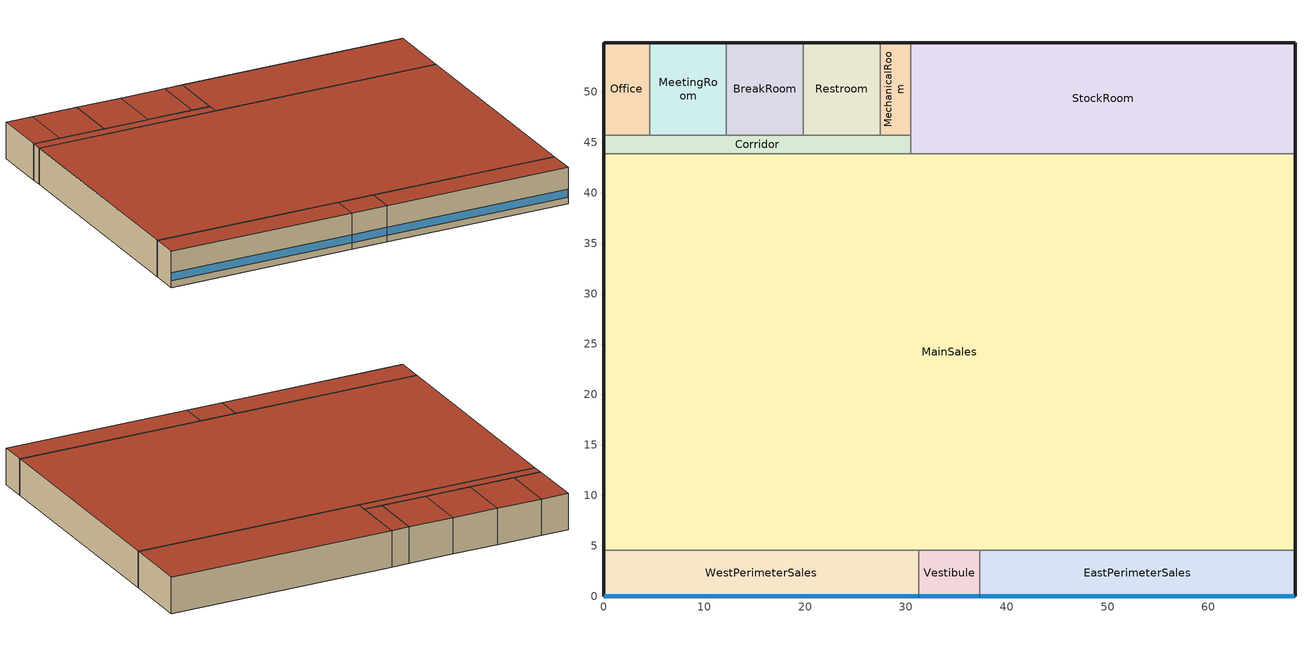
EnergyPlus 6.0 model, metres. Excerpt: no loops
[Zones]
Office
 floor ground (Unheated - 8in Slab with Carpet_Ext-slab): 4.57,54.86 4.57,45.72 0,45.72 0,54.86 z0
 wall outside (Steel-Framed_R-13_Ext-wall): 4.57,54.86 0,54.86 0,45.72 z0:6.1
 wall to MeetingRoom (Standard_Int-Wall): 4.57,45.72 4.57,54.86 z0:6.1
 wall to Corridor (Standard_Int-Wall): 0,45.72 4.57,45.72 z0:6.1
 roof outside (IEAD_R-15 ci_Roof): 4.57,45.72 4.57,54.86 0,54.86 0,45.72 z6.1
BreakRoom
 floor ground (Unheated - 8in Slab with Carpet_Ext-slab): 19.81,54.86 19.81,45.72 12.19,45.72 12.19,54.86 z0
 wall outside (Steel-Framed_R-13_Ext-wall): 19.81,54.86 12.19,54.86 z0:6.1
 wall to MeetingRoom (Standard_Int-Wall): 12.19,54.86 12.19,45.72 z0:6.1
 wall to Restroom (Standard_Int-Wall): 19.81,45.72 19.81,54.86 z0:6.1
 wall to Corridor (Standard_Int-Wall): 12.19,45.72 19.81,45.72 z0:6.1
 roof outside (IEAD_R-15 ci_Roof): 19.81,45.72 19.81,54.86 12.19,54.86 12.19,45.72 z6.1
WestPerimeterSales
 floor ground (Unheated - 8in Slab with Carpet_Ext-slab): 31.24,4.57 31.24,0 0,0 0,4.57 z0
 wall outside (Steel-Framed_R-13_Ext-wall): 0,4.57 0,0 31.24,0 z0:6.1
 wall to Vestibule (Standard_Int-Wall): 31.24,0 31.24,4.57 z0:6.1
 wall to MainSales (AIR-WALL): 31.24,4.57 0,4.57 z0:6.1
 window (std_window_UValue_3.237_SHGC_0.25_VT_0.318): 0.05,0 31.19,0 z1.1:2.45
 roof outside (IEAD_R-15 ci_Roof): 31.24,0 31.24,4.57 0,4.57 0,0 z6.1
Corridor
 floor ground (Unheated - 8in Slab with Carpet_Ext-slab): 30.48,45.72 30.48,43.89 0,43.89 0,45.72 z0
 wall outside (Steel-Framed_R-13_Ext-wall): 0,45.72 0,43.89 z0:6.1
 wall to MainSales (Standard_Int-Wall): 0,43.89 30.48,43.89 z0:6.1
 wall to Restroom (Standard_Int-Wall): 27.43,45.72 19.81,45.72 z0:6.1
 wall to MeetingRoom (Standard_Int-Wall): 12.19,45.72 4.57,45.72 z0:6.1
 wall to MechanicalRoom (Standard_Int-Wall): 30.48,45.72 27.43,45.72 z0:6.1
 wall to StockRoom (Standard_Int-Wall): 30.48,43.89 30.48,45.72 z0:6.1
 roof outside (IEAD_R-15 ci_Roof): 30.48,43.89 30.48,45.72 0,45.72 0,43.89 z6.1
EastPerimeterSales
 floor ground (Unheated - 8in Slab with Carpet_Ext-slab): 68.58,4.57 68.58,0 37.34,0 37.34,4.57 z0
 wall outside (Steel-Framed_R-13_Ext-wall): 37.34,0 68.58,0 68.58,4.57 z0:6.1
 wall to Vestibule (Standard_Int-Wall): 37.34,4.57 37.34,0 z0:6.1
 wall to MainSales (AIR-WALL): 68.58,4.57 37.34,4.57 z0:6.1
 window (std_window_UValue_3.237_SHGC_0.25_VT_0.318): 37.39,0 68.53,0 z1.1:2.45
 roof outside (IEAD_R-15 ci_Roof): 68.58,0 68.58,4.57 37.34,4.57 37.34,0 z6.1
Vestibule
 floor ground (Unheated - 8in Slab with Carpet_Ext-slab): 37.34,4.57 37.34,0 31.24,0 31.24,4.57 z0
 wall outside (Steel-Framed_R-13_Ext-wall): 31.24,0 37.34,0 z0:6.1
 wall to MainSales (Standard_Int-Wall): 37.34,4.57 31.24,4.57 z0:6.1
 window (std_window_UValue_3.237_SHGC_0.25_VT_0.318): 31.29,0 37.29,0 z1.1:2.45
 roof outside (IEAD_R-15 ci_Roof): 37.34,0 37.34,4.57 31.24,4.57 31.24,0 z6.1
StockRoom
 floor ground (Unheated - 8in Slab with Carpet_Ext-slab): 68.58,54.86 68.58,43.89 30.48,43.89 30.48,54.86 z0
 wall outside (Steel-Framed_R-13_Ext-wall): 68.58,43.89 68.58,54.86 30.48,54.86 z0:6.1
 wall to MainSales (Standard_Int-Wall): 30.48,43.89 68.58,43.89 z0:6.1
 wall to MechanicalRoom (Standard_Int-Wall): 30.48,54.86 30.48,45.72 z0:6.1
 roof outside (IEAD_R-15 ci_Roof): 68.58,43.89 68.58,54.86 30.48,54.86 30.48,43.89 z6.1
MainSales
 floor ground (Unheated - 8in Slab with Carpet_Ext-slab): 68.58,43.89 68.58,4.57 0,4.57 0,43.89 z0
 wall outside (Steel-Framed_R-13_Ext-wall): 68.58,4.57 68.58,43.89 / 0,43.89 0,4.57 z0:6.1
 roof outside (IEAD_R-15 ci_Roof): 68.58,4.57 68.58,43.89 0,43.89 0,4.57 z6.1
MeetingRoom
 floor ground (Unheated - 8in Slab with Carpet_Ext-slab): 12.19,54.86 12.19,45.72 4.57,45.72 4.57,54.86 z0
 wall outside (Steel-Framed_R-13_Ext-wall): 12.19,54.86 4.57,54.86 z0:6.1
 roof outside (IEAD_R-15 ci_Roof): 12.19,45.72 12.19,54.86 4.57,54.86 4.57,45.72 z6.1
Restroom
 floor ground (Unheated - 8in Slab with Carpet_Ext-slab): 27.43,54.86 27.43,45.72 19.81,45.72 19.81,54.86 z0
 wall outside (Steel-Framed_R-13_Ext-wall): 27.43,54.86 19.81,54.86 z0:6.1
 wall to MechanicalRoom (Standard_Int-Wall): 27.43,45.72 27.43,54.86 z0:6.1
 roof outside (IEAD_R-15 ci_Roof): 27.43,45.72 27.43,54.86 19.81,54.86 19.81,45.72 z6.1
MechanicalRoom
 floor ground (Unheated - 8in Slab with Carpet_Ext-slab): 30.48,54.86 30.48,45.72 27.43,45.72 27.43,54.86 z0
 wall outside (Steel-Framed_R-13_Ext-wall): 30.48,54.86 27.43,54.86 z0:6.1
 roof outside (IEAD_R-15 ci_Roof): 30.48,45.72 30.48,54.86 27.43,54.86 27.43,45.72 z6.1
[Building]
Retail_High_Plug_Baseline: North Axis=0; Terrain=City; Loads Convergence Tolerance Value=0.04; Temperature Convergence Tolerance Value=0.2; Solar Distribution=FullExterior; Maximum Number of Warmup Days=25
[Site:Location]
USA CA-LOS ANGELES: Latitude {deg}=33.92; Longitude {deg}=-118.4; Time Zone {hr}=-8; Elevation {m}=32
[Site:GroundTemperature:BuildingSurface]
20.133, 20.114, 20.098, 20.195, 20.555, 20.958, 22.367, 22.7, 22.775, 21.957, 20.592, 20.216
[Site:WaterMainsTemperature]
Calculation Method=CORRELATION; Annual Average Outdoor Air Temperature {C}=16.64; Maximum Difference In Monthly Average Outdoor Air Temperatures {deltaC}=6.8
[SizingPeriod:DesignDay] Barometric Pressure {Pa}=100941; Rain {0-no,1-yes}=0; Snow on ground {0-no,1-yes}=0; Day of Month=21; Daylight Savings Time Indicator=0; Humidity Indicating Type=WetBulb
Name | Maximum Dry-Bulb Temperature {C} | Daily Temp Range {C} | Humidity Indicating Conditions at Maximum Dry-Bulb | Wind Speed {m/s} design conditions vs. traditional 6.71 m/s (15 mph) | Wind Direction {Degrees; N=0, S=180} | Clearness {0.0 to 1.1} | Month | Day Type | Wind Speed {m/s} design conditions vs. traditional 3.35 m/s (7mph)
LOS_ANGELES Ann Htg 99.6% Condns DB | 6.6 | 0 | 6.6 | 2.5 | 80 | 0 | 1 | WinterDesignDay
LOS_ANGELES Ann Clg .4% Condns DB=>MWB | 29 | 6 | 17.9 |  | 250 | 1 | 8 | SummerDesignDay | 4.2
LOS_ANGELES Ann Clg .4% Condns WB=>MDB | 25.5 | 6 | 21.1 |  | 250 | 1 | 8 | SummerDesignDay | 4.2
[WindowMaterial:Glazing] Optical Data Type=SpectralAverage; Thickness=0.003; Infrared Transmittance at Normal Incidence=0; Dirt Correction Factor for Solar and Visible Transmittance=1; Solar Diffusing=No
Name | Solar Transmittance at Normal Incidence | Front Side Solar Reflectance at Normal Incidence | Back Side Solar Reflectance at Normal Incidence | Visible Transmittance at Normal Incidence | Front Side Visible Reflectance at Normal Incidence | Back Side Visible Reflectance at Normal Incidence | Front Side Infrared Hemispherical Emissivity | Back Side Infrared Hemispherical Emissivity | Conductivity
Theoretical Glass [133] | 0.2442 | 0.7058 | 0.7058 | 0.3192 | 0.6308 | 0.6308 | 0.9 | 0.9 | 0.0199
Theoretical Glass [131] | 0.3832 | 0.5668 | 0.5668 | 0.495 | 0.455 | 0.455 | 0.9 | 0.9 | 0.0199
Theoretical Glass [132] | 0.4826 | 0.4674 | 0.4674 | 0.6216 | 0.3284 | 0.3284 | 0.9 | 0.9 | 0.0199
Theoretical Glass [128] | 0.3461 | 0.6039 | 0.6039 | 0.4573 | 0.4927 | 0.4927 | 0.999 | 0.999 | 299.383
[Material]
Name | Roughness | Thickness | Conductivity | Density | Specific Heat | Thermal Absorptance | Solar Absorptance | Visible Absorptance | Thickness {m} | Conductivity {W/m-K} | Density {kg/m3} | Specific Heat {J/kg-K}
Roof Membrane | VeryRough | 0.0095 | 0.16 | 1121.29 | 1460 | 0.9 | 0.7 | 0.7
Roof Insulation | MediumRough | 0.125 | 0.049 | 265 | 836.8 | 0.9 | 0.7 | 0.7
Metal Decking | MediumSmooth | 0.0015 | 45.006 | 7680 | 418.4 | 0.9 | 0.7 | 0.3
GP01 1/2 GYPSUM | Smooth | 0.0127 | 0.16 | 800 | 1090 | 0.9 | 0.7 | 0.5
Wall Insulation [1] | MediumRough | 0.0373 | 0.045 | 265 | 836.8 | 0.9 | 0.7 | 0.7
1/2IN Gypsum | Smooth | 0.0127 | 0.16 | 784.9 | 830 | 0.9 | 0.92 | 0.92
MAT-CC05 8 HW CONCRETE | Rough | 0.2032 | 1.311 | 2240 | 836.8 | 0.9 | 0.7 | 0.7
Floor Insulation [1] | MediumRough | 0.0464 | 0.045 | 265 | 836.8 | 0.9 | 0.7 | 0.7
METAL Door Medium 18Ga_1; METAL Door Medium 18Ga_2 | Smooth | 0.0013 | 45.3149 | 7833.03 | 502.08 | 0.8 | 0.5 | 0.5
Std Wood 6inch | MediumSmooth |  |  |  |  | 0.9 | 0.7 | 0.7 | 0.15 | 0.12 | 540 | 1210
Std AC02 | MediumSmooth |  |  |  |  | 0.9 | 0.7 | 0.2 | 0.0127 | 0.057 | 288 | 1339
Std MAT-CC05 4  MW CONCRETE | Rough |  |  |  |  | 0.9 | 0.7 | 0.2 | 0.1 | 0.858 | 1968 | 836.8
Std PW05 | MediumSmooth |  |  |  |  | 0.9 | 0.78 | 0.78 | 0.0191 | 0.115 | 545 | 1213
Std Steel_Brown_Regular | Smooth |  |  |  |  | 0.9 | 0.92 | 0.92 | 0.0015 | 44.9696 | 7689 | 418
[Material:NoMass]
Name | Roughness | Thermal Resistance {(m2-K)/W} | Thermal Absorptance | Solar Absorptance | Visible Absorptance | Thermal Resistance {m2-K/W}
MAT-SHEATH | Rough | 0.3626 | 0.9 | 0.7 | 0.7
CP02 CARPET PAD | VeryRough | 0.2165 | 0.9 | 0.7 | 0.8
AIR | Smooth | 0.2515 | 0.8 | 0.5 | 0.5
AIR [1] | Smooth | 0.1214 | 0.8 | 0.5 | 0.5
Std CP02 CARPET PAD | VeryRough |  | 0.9 | 0.7 | 0.8 | 0.21648
MAT-AIR-WALL | Rough |  | 0.9 | 0.7 |  | 0.207949
Std Opaque Door panel_con; Std Opaque Door panel_semi | MediumRough |  | 0.9 | 0.7 | 0.7 | 0.12327
Std Overhead Door Panel | MediumRough |  | 0.9 | 0.7 | 0.7 | 0.255345
[Construction]
InteriorFurnishings: Std Wood 6inch
INT-FLOOR-UNDERSIDE: Std CP02 CARPET PAD, Std MAT-CC05 4  MW CONCRETE
INT-FLOOR-SLAB: Std MAT-CC05 4  MW CONCRETE
DropCeiling: Std AC02
Sloped_Metal_Roof: Std Steel_Brown_Regular, Std PW05
Gable_Wall: Std PW05
AIR-WALL: MAT-AIR-WALL
Std Swinging Door_con: Std Opaque Door panel_con
Std Swinging Door_semi: Std Opaque Door panel_semi
Std Overhead Door: Std Overhead Door Panel
std_window_UValue_3.237_SHGC_0.25_VT_0.318: Theoretical Glass [133]
std_window_UValue_3.237_SHGC_0.39_VT_0.495; std_window_UValue_3.237_SHGC_0.39_VT_0.495_west: Theoretical Glass [131]
std_window_UValue_3.237_SHGC_0.49_VT_0.622: Theoretical Glass [132]
std_window_UValue_6.922_SHGC_0.36_VT_0.457: Theoretical Glass [128]
IEAD_R-15 ci_Roof: Roof Membrane, Roof Insulation, Metal Decking
Standard_Int-Wall: GP01 1/2 GYPSUM, GP01 1/2 GYPSUM
Steel-Framed_R-13_Ext-wall: MAT-SHEATH, Wall Insulation [1], 1/2IN Gypsum
Unheated - 8in Slab with Carpet_Ext-slab: MAT-CC05 8 HW CONCRETE, CP02 CARPET PAD
Mass_R-6.3 ci_ExposedFloor: Floor Insulation [1], MAT-CC05 8 HW CONCRETE, CP02 CARPET PAD
Swinging_NR_door: METAL Door Medium 18Ga_1, AIR, METAL Door Medium 18Ga_2
Non-Swinging_NR_door: METAL Door Medium 18Ga_1, AIR [1], METAL Door Medium 18Ga_2
[ComponentCost:LineItem] Line Item Type=Construction
Name | Item | Cost per Area {$/m2} | Cost per Area
Interior Furnishings | InteriorFurnishings | 1
Interior Floor | INT-FLOOR-UNDERSIDE | 15
Interior Floor Slab | INT-FLOOR-SLAB | 35
Drop Ceiling | DropCeiling | 10
Sloped Metal Roof | Sloped_Metal_Roof | 1
Gable Wall | Gable_Wall | 1
Air Wall | AIR-WALL | 1
Swinging Door Conditioned | Std Swinging Door_con | 1
Swinging Door Semi-conditioned | Std Swinging Door_semi | 1
Overhead Door | Std Overhead Door | 1
south:std_window_UValue_3.237_SHGC_0.25_VT_0.318 | std_window_UValue_3.237_SHGC_0.25_VT_0.318 |  | 243.623
east:std_window_UValue_3.237_SHGC_0.39_VT_0.495 | std_window_UValue_3.237_SHGC_0.39_VT_0.495 |  | 215.97
north:std_window_UValue_3.237_SHGC_0.49_VT_0.622 | std_window_UValue_3.237_SHGC_0.49_VT_0.622 |  | 209.729
west:std_window_UValue_3.237_SHGC_0.39_VT_0.495_west | std_window_UValue_3.237_SHGC_0.39_VT_0.495_west |  | 215.97
SkylightConst:std_window_UValue_6.922_SHGC_0.36_VT_0.457 | std_window_UValue_6.922_SHGC_0.36_VT_0.457 |  | 205.748
roofs:IEAD_R-15 ci_Roof | IEAD_R-15 ci_Roof |  | 34.3904
int-walls:Standard_Int-Wall | Standard_Int-Wall |  | 1
ext-walls:Steel-Framed_R-13_Ext-wall | Steel-Framed_R-13_Ext-wall |  | 38.211
ext-slab:Unheated - 8in Slab with Carpet_Ext-slab | Unheated - 8in Slab with Carpet_Ext-slab |  | 24.86
exposed-floor:Mass_R-6.3 ci_ExposedFloor | Mass_R-6.3 ci_ExposedFloor |  | 32.9966
door:Swinging_NR_door | Swinging_NR_door |  | 1
non-swinging-door:Non-Swinging_NR_door | Non-Swinging_NR_door |  | 1
[Zone] Type=1; Multiplier=1; Ceiling Height=AutoCalculate; Part of Total Floor Area=Yes
Name | Volume
Office | 254.8516
BreakRoom; MeetingRoom; Restroom | 424.7527
WestPerimeterSales; EastPerimeterSales | 870.743
Corridor | 339.8022
Vestibule; MechanicalRoom | 169.9011
StockRoom | 2548.52
MainSales | 16437.9
[InternalMass] Construction=InteriorFurnishings
Name | Zone | Surface Area
Office Internal Mass | Office | 83.6127
BreakRoom Internal Mass | BreakRoom | 139.3546
WestPerimeterSales Internal Mass | WestPerimeterSales | 285.6768
Corridor Internal Mass | Corridor | 111.4836
EastPerimeterSales Internal Mass | EastPerimeterSales | 285.6768
Vestibule Internal Mass | Vestibule | 55.7418
StockRoom Internal Mass | StockRoom | 836.1274
MainSales Internal Mass | MainSales | 5393.02
MeetingRoom Internal Mass | MeetingRoom | 139.3546
Restroom Internal Mass | Restroom | 139.3546
MechanicalRoom Internal Mass | MechanicalRoom | 55.7418
[ZoneInfiltration:DesignFlowRate] Schedule=INFIL_SCH; Design Volume Flow Rate Calculation Method=Flow/ExteriorWallArea; Flow per Exterior Surface Area {m3/s/m2}=0.000302; Constant Term Coefficient=1; Temperature Term Coefficient=0; Velocity Term Coefficient=0; Velocity Squared Term Coefficient=0
Name | Zone
Office_Infiltration | Office
BreakRoom_Infiltration | BreakRoom
WestPerimeterSales_Infiltration | WestPerimeterSales
Corridor_Infiltration | Corridor
EastPerimeterSales_Infiltration | EastPerimeterSales
Vestibule_Infiltration | Vestibule
StockRoom_Infiltration | StockRoom
MainSales_Infiltration | MainSales
MeetingRoom_Infiltration | MeetingRoom
Restroom_Infiltration | Restroom
MechanicalRoom_Infiltration | MechanicalRoom
[People] Schedule=BLDG_OCC_SCH; Number of People Calculation Method=People; Fraction Radiant=0.3; User Specified Sensible Fraction=AUTOCALCULATE; Activity Level Schedule=ACTIVITY_SCH; Carbon Dioxide Generation Rate {m3/s-W}=3.82E-8; Enable ASHRAE 55 Comfort Warnings=No; MRT Calculation=ZoneAveraged; Work Efficiency Schedule=WORK_EFF_SCH; Clothing Schedule=CLOTHING_SCH; Air Velocity Schedule=AIR_VELO_SCH; Thermal Comfort Report=FANGER
Name | Zone | Number of People
Office People | Office | 2.2492
BreakRoom People | BreakRoom | 52.5018
WestPerimeterSales People | WestPerimeterSales | 9.2274
EastPerimeterSales People | EastPerimeterSales | 9.2274
Vestibule People | Vestibule | 1.8005
StockRoom People | StockRoom | 14.9667
MainSales People | MainSales | 174.1946
MeetingRoom People | MeetingRoom | 37.5003
Restroom People | Restroom | 4.5012
[Lights] Schedule=BLDG_LIGHT_SCH; Design Level Calculation Method=LightingLevel; Return Air Fraction=0; Fraction Visible=0.2; Fraction Replaceable=1; Return Air Fraction is Calculated from Plenum Temperature=No
Name | Zone | Design Level {W} | Fraction Radiant
Office_Lights | Office | 494.9874 | 0.37
BreakRoom_Lights | BreakRoom | 607.5859 | 0.37
WestPerimeterSales_Lights | WestPerimeterSales | 5150.75 | 0.42
Corridor_Lights | Corridor | 299.891 | 0.37
EastPerimeterSales_Lights | EastPerimeterSales | 5150.75 | 0.42
Vestibule_Lights | Vestibule | 149.9455 | 0.37
StockRoom_Lights | StockRoom | 3599.53 | 0.42
MainSales_Lights | MainSales | 97236.2 | 0.42
MeetingRoom_Lights | MeetingRoom | 877.237 | 0.37
Restroom_Lights | Restroom | 675.1728 | 0.37
MechanicalRoom_Lights | MechanicalRoom | 450.1152 | 0.37
[ElectricEquipment] Schedule=BLDG_EQUIP_SCH; Design Level Calculation Method=EquipmentLevel; Fraction Latent=0; Fraction Radiant=0.5; Fraction Lost=0
Name | Zone | Design Level {W}
Office_PlugMisc_Equip | Office | 494.9874
BreakRoom_PlugMisc_Equip | BreakRoom | 1950.27
WestPerimeterSales_PlugMisc_Equip | WestPerimeterSales | 1075.57
EastPerimeterSales_PlugMisc_Equip | EastPerimeterSales | 1075.57
StockRoom_PlugMisc_Equip | StockRoom | 3373.77
MainSales_PlugMisc_Equip | MainSales | 20304.7
MeetingRoom_PlugMisc_Equip | MeetingRoom | 824.979
Restroom_PlugMisc_Equip | Restroom | 75.2515
[Exterior:Lights]
Exterior Facade Lighting: Schedule=ALWAYS_ON; Design Level=15187.5; Control Option=AstronomicalClock
[UtilityCost:Tariff] Group=Comm Elect
Name | Output Meter | Conversion Factor Choice | Time of Use Period Schedule | Season Schedule | Demand Window Length | Monthly Charge or Variable
SCE_TOU-8_GeneralServiceLarge | ElectricityNet:Facility | kWh | SCETOUSched | SCESeasonsSchedule | HalfHour | 246.33
SCE_GS-2_GeneralService | ElectricityNet:Facility | kWh | SCETOUSched | SCESeasonsSchedule | HalfHour | 74.03
SCE_GS-1_GeneralService | ElectricityNet:Facility | kWh |  | SCESeasonsSchedule | HalfHour | 15.25
CA_EIAMonthlyRateGas | Gas:Facility | MCF |  |  |  | 0
[UtilityCost:Charge:Simple]
Name | Charge Variable | Tariff | Source Variable | Season | Category Variable | Cost per Unit Value or Variable
 | SummerDeliveryOnPeakEnergyCharge | SCE_TOU-8_GeneralServiceLarge | PeakEnergy | Summer | EnergyCharges | 0.01676
 | SummerDeliveryOffPeakEnergyCharge | SCE_TOU-8_GeneralServiceLarge | OffPeakEnergy | Summer | EnergyCharges | 0.01676
 | SummerDeliveryMidPeakEnergyCharge | SCE_TOU-8_GeneralServiceLarge | MidPeakEnergy | Summer | EnergyCharges | 0.01676
 | WinterDeliveryOffPeakEnergyCharge | SCE_TOU-8_GeneralServiceLarge | OffPeakEnergy | Winter | EnergyCharges | 0.01676
 | WinterDeliveryMidPeakEnergyCharge | SCE_TOU-8_GeneralServiceLarge | MidPeakEnergy | Winter | EnergyCharges | 0.01676
 | FacilitiesDemandCharge | SCE_TOU-8_GeneralServiceLarge | TotalDemand | Annual | DemandCharges | 6.35
 | SummerTOUOnPeakDemandCharge | SCE_TOU-8_GeneralServiceLarge | PeakDemand | Summer | DemandCharges | 8.84
 | SummerTOUMidPeakDemandCharge | SCE_TOU-8_GeneralServiceLarge | MidPeakDemand | Summer | DemandCharges | 0.76
 | TransformerDemandCharge | SCE_TOU-8_GeneralServiceLarge | TotalDemand | Annual | DemandCharges | 1
 | PowerFactorDemandCharge | SCE_TOU-8_GeneralServiceLarge | TotalDemand | Annual | DemandCharges | 0.23
 | TaxofEightPercent | SCE_TOU-8_GeneralServiceLarge | SubTotal | Annual | Taxes | 0.08
 | AnnualDeliveryEnergyCharge | SCE_GS-2_GeneralService | totalEnergy | Annual | EnergyCharges | 0.0189
 | AnnualFacilityDemandURGCharge | SCE_GS-2_GeneralService | totalDemand | Annual | DemandCharges | 0.77
 | AnnualFacilityDemandDelivCharge | SCE_GS-2_GeneralService | totalDemand | Annual | DemandCharges | 5.44
 | SummerTimeRelatedDemandCharge | SCE_GS-2_GeneralService | totalDemand | Summer | DemandCharges | 1.87
 | SummerTimeDemandDelivCharge | SCE_GS-2_GeneralService | totalDemand | Summer | DemandCharges | 7.04
 | TaxofEightPercent | SCE_GS-2_GeneralService | SubTotal | Annual | Taxes | 0.08
 | SummerEnergyCharge | SCE_GS-1_GeneralService | totalEnergy | Summer | EnergyCharges | 0.0808
 | WinterEnergyCharge | SCE_GS-1_GeneralService | totalEnergy | Winter | EnergyCharges | 0.0351
 | AnnualDeliveryEnergyCharge | SCE_GS-1_GeneralService | totalEnergy | Annual | EnergyCharges | 0.0694
 | taxofEightPercent | SCE_GS-1_GeneralService | SubTotal | Summer | Taxes | 0.08
 | MonthlyRateGasCharge | CA_EIAMonthlyRateGas | totalEnergy | Annual | EnergyCharges | CA_MonthlyGasRates
 | TaxofEightPercent | CA_EIAMonthlyRateGas | SubTotal | Annual | Taxes | 0.08
[UtilityCost:Qualify] Variable=TotalDemand; Season=Annual; Threshold Test=Count
Name | Tariff | Qualify Type | Threshold Value or Variable | Number of Months
MinDemand500kw | SCE_TOU-8_GeneralServiceLarge | Minimum | 500 | 12
MaxDemand500kw | SCE_GS-2_GeneralService | Maximum | 500 | 1
MinDemand20kw | SCE_GS-2_GeneralService | Minimum | 20 | 12
MaxDemand20kw | SCE_GS-1_GeneralService | Maximum | 20 | 1
[UtilityCost:Charge:Block]
Charge Variable=AnnualUtilityRetained; Tariff=SCE_GS-2_GeneralService; Source Variable=TotalEnergy; Season=Annual; Category Variable=EnergyCharges; Block Size Multiplier Value or Variable=totalDemand; Block Size 1 Value or Variable=300; Block 1 Cost per Unit Value or Variable=0.0694; Block Size 2 Value or Variable=remaining; Block 2 Cost per Unit Value or Variable=0.0791
[UtilityCost:Variable]
CA_MonthlyGasRates: Tariff=CA_EIAMonthlyRateGas; Variable Type=Currency; January Value=9.37; February Value=8.88; March Value=8.2; April Value=7.29; May Value=7.82; June Value=8.26; July Value=8.23; August Value=8.21; September Value=7.9; October Value=8.09; November Value=7.64; December Value=8.43
[Schedule:Compact]
Bldg_Occ_Sch: Fraction, Through: 11/30, For: Weekdays, Until: 06:00, 0, Until: 08:00, 0.125, Until: 09:00, 0.375, Until: 11:00, 0.5, Until: 13:00, 0.625, Until: 17:00, 0.5, Until: 19:00, 0.625, Until: 21:00, 0.5, Until: 22:00, 0.375, Until: 24:00, 0.125, For: Saturday, Until: 06:00, 0, Until: 08:00, 0.125, Until: 09:00, 0.375, Until: 11:00, 0.5, Until: 19:00, 0.625, Until: 21:00, 0.5, Until: 22:00, 0.375, Until: 24:00, 0.125, For: Sunday, Until: 06:00, 0, Until: 08:00, 0.125, Until: 09:00, 0.375, Until: 11:00, 0.5, Until: 17:00, 0.625, Until: 19:00, 0.5, Until: 20:00, 0.375, Until: 22:00, 0.125, Until: 24:00, 0, For: SummerDesignDay, Until: 24:00, 1, For: WinterDesignDay, Until: 24:00, 0, For: AllOtherDays, Until: 24:00, 0, Through: 12/31, For: Weekdays, Until: 06:00, 0, Until: 08:00, 0.25, Until: 09:00, 0.5, Until: 11:00, 0.75, Until: 13:00, 1, Until: 17:00, 0.75, Until: 19:00, 1, Until: 21:00, 0.75, Until: 22:00, 0.5, Until: 24:00, 0.25, For: Saturday, Until: 06:00, 0, Until: 08:00, 0.25, Until: 09:00, 0.5, Until: 11:00, 0.75, Until: 19:00, 1, Until: 21:00, 0.75, Until: 22:00, 0.5, Until: 24:00, 0.25, For: Sunday, Until: 06:00, 0, Until: 08:00, 0.25, Until: 09:00, 0.5, Until: 11:00, 0.75, Until: 17:00, 1, Until: 19:00, 0.75, Until: 20:00, 0.5, Until: 22:00, 0.25, Until: 24:00, 0, For: SummerDesignDay, Until: 24:00, 1, For: WinterDesignDay, Until: 24:00, 0, For: AllOtherDays, Until: 24:00, 0
Infil_Sch: Fraction, Through: 12/31, For: Weekdays Saturday, Until: 06:00, 1, Until: 24:00, 0.5, For: Sunday, Until: 06:00, 1, Until: 22:00, 0.5, Until: 24:00, 1, For: SummerDesignDay, Until: 06:00, 1, Until: 24:00, 0.5, For: WinterDesignDay, Until: 06:00, 1, Until: 24:00, 0.5, For: AllOtherDays, Until: 24:00, 1
Always_On: Fraction, Through: 12/31, For: AllDays, Until: 24:00, 1
Activity_Sch: Any Number, Through: 12/31, For: AllDays, Until: 24:00, 120
Work_Eff_Sch: Fraction, Through: 12/31, For: AllDays, Until: 24:00, 0
Air_Velo_Sch: Any Number, Through: 12/31, For: AllDays, Until: 24:00, 0.2
Clothing_Sch: Any Number, Through: 04/30, For: AllDays, Until: 24:00, 1, Through: 09/30, For: AllDays, Until: 24:00, 0.5, Through: 12/31, For: AllDays, Until: 24:00, 1
SCESeasonsSchedule: Through: 5/31, For: AllDays, Until: 24:00, 1, Through: 9/30, For: AllDays, Until: 24:00, 3, Through: 12/31, For: AllDays, Until: 24:00, 1
SCETOUSched: Through: 5/31, For: WeekDays, Until: 8:00, 3, Until: 21:00, 4, Until: 24:00, 3, For: AllOtherDays, Until: 24:00, 3, Through: 9/30, For: WeekDays, Until: 8:00, 3, Until: 12:00, 4, Until: 18:00, 1, Until: 23:00, 4, Until: 24:00, 3, For: AllOtherDays, Until: 24:00, 3, Through: 12/31, For: WeekDays, Until: 8:00, 3, Until: 21:00, 4, Until: 24:00, 3, For: AllOtherDays, Until: 24:00, 3
Bldg_Light_Sch: Fraction, Through: 12/31, For: Weekdays Saturday, Until: 06:00, 0.1, Until: 09:00, 0.5, Until: 21:00, 0.9, Until: 24:00, 0.5, For: Sunday, Until: 06:00, 0.1, Until: 09:00, 0.5, Until: 19:00, 0.9, Until: 22:00, 0.5, Until: 24:00, 0.1, For: SummerDesignDay, Until: 24:00, 1, For: WinterDesignDay, Until: 24:00, 0, For: AllOtherDays, Until: 24:00, 0
Bldg_Equip_Sch: Fraction, Through: 12/31, For: Weekdays Saturday, Until: 06:00, 0.4, Until: 09:00, 0.6, Until: 21:00, 0.9, Until: 24:00, 0.6, For: Sunday, Until: 06:00, 0.4, Until: 09:00, 0.6, Until: 19:00, 0.9, Until: 22:00, 0.6, Until: 24:00, 0.4, For: SummerDesignDay, Until: 24:00, 1, For: WinterDesignDay, Until: 24:00, 0, For: AllOtherDays, Until: 24:00, 0
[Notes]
Start SimMetaData
WeatherFileName=USA_CA_Los.Angeles_TMY2.epw
RoofConstruction=Insulation Entirely Above Deck
ExtWallConstruction=Steel-Framed
End SimMetaData
Number of Zones: 11
US National Holidays
